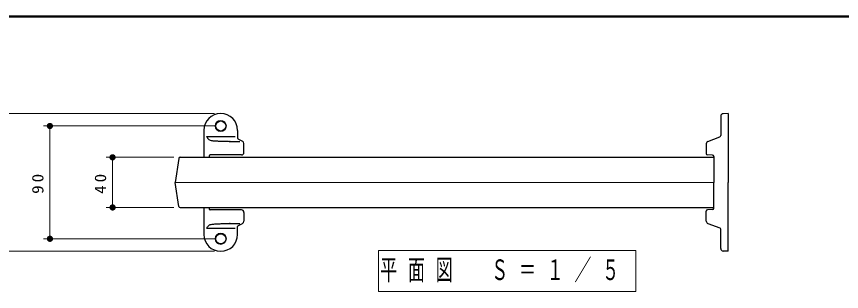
# Model space of a CAD drawing. Units: millimetres on the paper, scale 1:5. Extents: x -385 to 0, y 0 to 267.
# Drawn here: x -267.5 to -135.9, y 223.1 to 267 of the extents above; entities that cross this region are included whole.
import ezdxf

# ---------------------------------------------------------------- set-up
doc = ezdxf.new("R2010")
doc.units = ezdxf.units.MM
doc.linetypes.add('USER3', pattern=[8, 3, -1, 1, -1, 1, -1])
doc.layers.add('1_5', color=3, linetype='USER3', lineweight=13)
doc.layers.add('図面枠', color=7, linetype='Continuous', lineweight=13)
doc.styles.add('ＭＳ ゴシック', font='')
doc.styles.get('ＭＳ ゴシック').set_extended_font_data('MS Gothic')

# ---------------------------------------------------------------- blocks, each defined once
blk = doc.blocks.new('filled_dot')
at = {"color": 0, "linetype": 'Continuous', "lineweight": -2, "const_width": 1.25}
blk.add_lwpolyline([(-0.625, 0, 1), (0.625, 0, 1)], format="xyb", close=True, dxfattribs=at)

msp = doc.modelspace()

# ---------------------------------------------------------------- linework, layer by layer
at = {"layer": '1_5', "color": 7, "linetype": 'Continuous'}
for p, q in [((-235.958, 251.529), (-273.218, 251.529)), ((-235.958, 249.529), (-263.218, 249.529)), ((-262.218, 231.529), (-262.218, 249.529)), ((-242.446, 244.529), (-253.218, 244.529)), ((-252.218, 236.529), (-252.218, 244.529)), ((-242.218, 240.529), (-156.284, 240.529)), ((-242.446, 236.529), (-253.218, 236.529)), ((-235.958, 231.529), (-263.218, 231.529)), ((-235.958, 229.529), (-273.218, 229.529)), ((-209.782, 229.678), (-209.782, 223.118)), ((-168.722, 229.678), (-209.782, 229.678)), ((-168.722, 223.118), (-168.722, 229.678)), ((-209.782, 223.118), (-168.722, 223.118))]:
    msp.add_line(p, q, dxfattribs=at)
at = {"layer": '1_5', "color": 7, "linetype": 'Continuous', "lineweight": 25}
for p, q in [((-153.974, 251.529), (-154.795, 251.486)), ((-153.974, 251.529), (-153.974, 240.529)), ((-155.174, 251.087), (-155.174, 247.993)), ((-237.658, 248.829), (-237.658, 244.529)), ((-237.212, 247.857), (-232.663, 247.857)), ((-232.258, 248.829), (-232.258, 247.571)), ((-157.216, 247.08), (-155.303, 247.806)), ((-233.558, 247.072), (-231.89, 247.072)), ((-232.205, 247.482), (-231.471, 247.094)), ((-231.258, 245.313), (-231.258, 246.741)), ((-157.474, 246.706), (-157.474, 245.102)), ((-231.658, 244.913), (-236.628, 244.913)), ((-156.474, 244.86), (-157.284, 244.903)), ((-241.644, 244.359), (-242.218, 240.529)), ((-241.446, 244.529), (-156.284, 244.529)), ((-236.828, 244.713), (-236.828, 244.529)), ((-156.284, 244.66), (-156.284, 240.529)), ((-241.644, 236.699), (-242.218, 240.529)), ((-156.284, 236.398), (-156.284, 240.529)), ((-153.974, 229.529), (-153.974, 240.529)), ((-241.446, 236.529), (-156.284, 236.529)), ((-237.658, 236.529), (-237.658, 232.229)), ((-236.828, 236.529), (-236.828, 236.346)), ((-231.658, 236.146), (-236.628, 236.146)), ((-231.258, 235.746), (-231.258, 234.318)), ((-157.474, 234.353), (-157.474, 235.956)), ((-156.474, 236.198), (-157.284, 236.156)), ((-237.212, 233.202), (-232.663, 233.202)), ((-233.558, 233.986), (-231.89, 233.986)), ((-232.258, 232.229), (-232.258, 233.488)), ((-232.205, 233.576), (-231.471, 233.964)), ((-157.216, 233.979), (-155.303, 233.252)), ((-155.174, 229.972), (-155.174, 233.065)), ((-153.974, 229.529), (-154.795, 229.572))]:
    msp.add_line(p, q, dxfattribs=at)
at = {"layer": '1_5', "color": 7, "linetype": 'Continuous'}
for centre in [(-234.958, 249.529), (-234.958, 231.529)]:
    msp.add_circle(centre, 0.9, dxfattribs=at)
at = {"layer": '1_5', "color": 7, "linetype": 'Continuous', "lineweight": 25}
for centre in [(-234.958, 249.529), (-234.958, 231.529)]:
    msp.add_circle(centre, 0.8, dxfattribs=at)
for centre, radius, start, end in [((-234.958, 248.829), 2.7, 0, 180), ((-154.774, 251.087), 0.4, 93, 180), ((-232.158, 247.571), 0.1, 180, 242.13251), ((-155.374, 247.993), 0.2, 290.79686, 0), ((-231.658, 246.741), 0.4, 0, 62.13251), ((-157.074, 246.706), 0.4, 110.79686, 180), ((-236.628, 244.713), 0.2, 90, 180), ((-231.658, 245.313), 0.4, 270, 0), ((-157.274, 245.102), 0.2, 180, 267), ((-241.446, 244.329), 0.2, 90, 171.46923), ((-156.484, 244.66), 0.2, 0, 87), ((-241.446, 236.729), 0.2, 188.53077, 270), ((-236.628, 236.346), 0.2, 180, 270.00001), ((-231.658, 235.746), 0.4, 0, 90), ((-157.274, 235.956), 0.2, 93, 180), ((-156.484, 236.398), 0.2, 273, 0), ((-157.074, 234.353), 0.4, 180, 249.20314), ((-232.158, 233.488), 0.1, 117.86749, 180), ((-231.658, 234.318), 0.4, 297.86749, 0), ((-155.374, 233.065), 0.2, 0, 69.20314), ((-234.958, 232.229), 2.7, 180, 0), ((-154.774, 229.972), 0.4, 180, 267)]:
    msp.add_arc(centre, radius, start, end, dxfattribs=at)
for points in [[(-237.212, 247.857), (-237.17, 247.769), (-237.129, 247.682), (-237.074, 247.605), (-237.018, 247.528), (-236.954, 247.453), (-236.879, 247.396), (-236.804, 247.339), (-236.714, 247.296), (-236.625, 247.264), (-236.536, 247.232), (-236.439, 247.218), (-236.345, 247.203), (-236.251, 247.188), (-236.155, 247.181), (-236.059, 247.173), (-235.964, 247.165), (-235.868, 247.159), (-235.773, 247.153), (-235.677, 247.147), (-235.582, 247.142), (-235.486, 247.137), (-235.39, 247.132), (-235.295, 247.128), (-235.199, 247.124), (-235.103, 247.12), (-235.008, 247.116), (-234.912, 247.113), (-234.816, 247.109), (-234.721, 247.106), (-234.625, 247.103), (-234.529, 247.1), (-234.434, 247.098), (-234.338, 247.095), (-234.242, 247.093), (-234.146, 247.09), (-234.051, 247.088), (-233.955, 247.086), (-233.859, 247.084), (-233.764, 247.082), (-233.668, 247.08), (-233.511, 247.078), (-233.476, 247.076), (-233.442, 247.074), (-233.5, 247.073), (-233.558, 247.072)], [(-237.212, 233.202), (-237.17, 233.289), (-237.129, 233.376), (-237.074, 233.453), (-237.018, 233.53), (-236.954, 233.605), (-236.879, 233.662), (-236.804, 233.719), (-236.714, 233.762), (-236.625, 233.794), (-236.536, 233.827), (-236.439, 233.84), (-236.345, 233.855), (-236.251, 233.871), (-236.155, 233.877), (-236.059, 233.885), (-235.964, 233.894), (-235.868, 233.899), (-235.773, 233.905), (-235.677, 233.911), (-235.582, 233.917), (-235.486, 233.921), (-235.39, 233.926), (-235.295, 233.93), (-235.199, 233.934), (-235.103, 233.939), (-235.008, 233.942), (-234.912, 233.946), (-234.816, 233.949), (-234.721, 233.952), (-234.625, 233.955), (-234.529, 233.958), (-234.434, 233.961), (-234.338, 233.963), (-234.242, 233.966), (-234.146, 233.968), (-234.051, 233.97), (-233.955, 233.972), (-233.859, 233.975), (-233.764, 233.977), (-233.668, 233.979), (-233.511, 233.981), (-233.476, 233.982), (-233.442, 233.984), (-233.5, 233.985), (-233.558, 233.986)]]:
    msp.add_open_spline(points, degree=3, knots=[0, 0, 0, 0, 1, 1, 1, 2, 2, 2, 3, 3, 3, 4, 4, 4, 5, 5, 5, 6, 6, 6, 7, 7, 7, 8, 8, 8, 9, 9, 9, 10, 10, 10, 11, 11, 11, 12, 12, 12, 13, 13, 13, 14, 14, 14, 15, 15, 15, 15], dxfattribs=at)
at = {"layer": '図面枠', "lineweight": 50}
msp.add_line((0, 267), (-385, 267), dxfattribs=at)

# ---------------------------------------------------------------- block references
at = {"layer": '1_5', "color": 7, "xscale": 0.4, "yscale": 0.4}
for p, rotation in [((-262.218, 249.529), 270), ((-252.218, 244.529), 270), ((-252.218, 236.529), 90), ((-262.218, 231.529), 90)]:
    msp.add_blockref('filled_dot', p, dxfattribs=dict(at, rotation=rotation))

# ---------------------------------------------------------------- texts
at = {"layer": '1_5', "color": 7, "char_height": 1.833, "attachment_point": 8, "rotation": 90, "style": 'ＭＳ ゴシック'}
for s, insert in [('\\T1.34;\\W1.1;90', (-263.218, 240.529)), ('\\T1.34;\\W1.1;40', (-253.218, 240.529))]:
    msp.add_mtext(s, dxfattribs=dict(at, insert=insert))
at = {"layer": '1_5', "color": 7, "insert": (-209.502, 226.398), "char_height": 3.299, "attachment_point": 4, "style": 'ＭＳ ゴシック'}
msp.add_mtext('\\T1.64;\\W0.6;平面図\u3000Ｓ＝１／５', dxfattribs=at)

doc.saveas('drawing.dxf')
